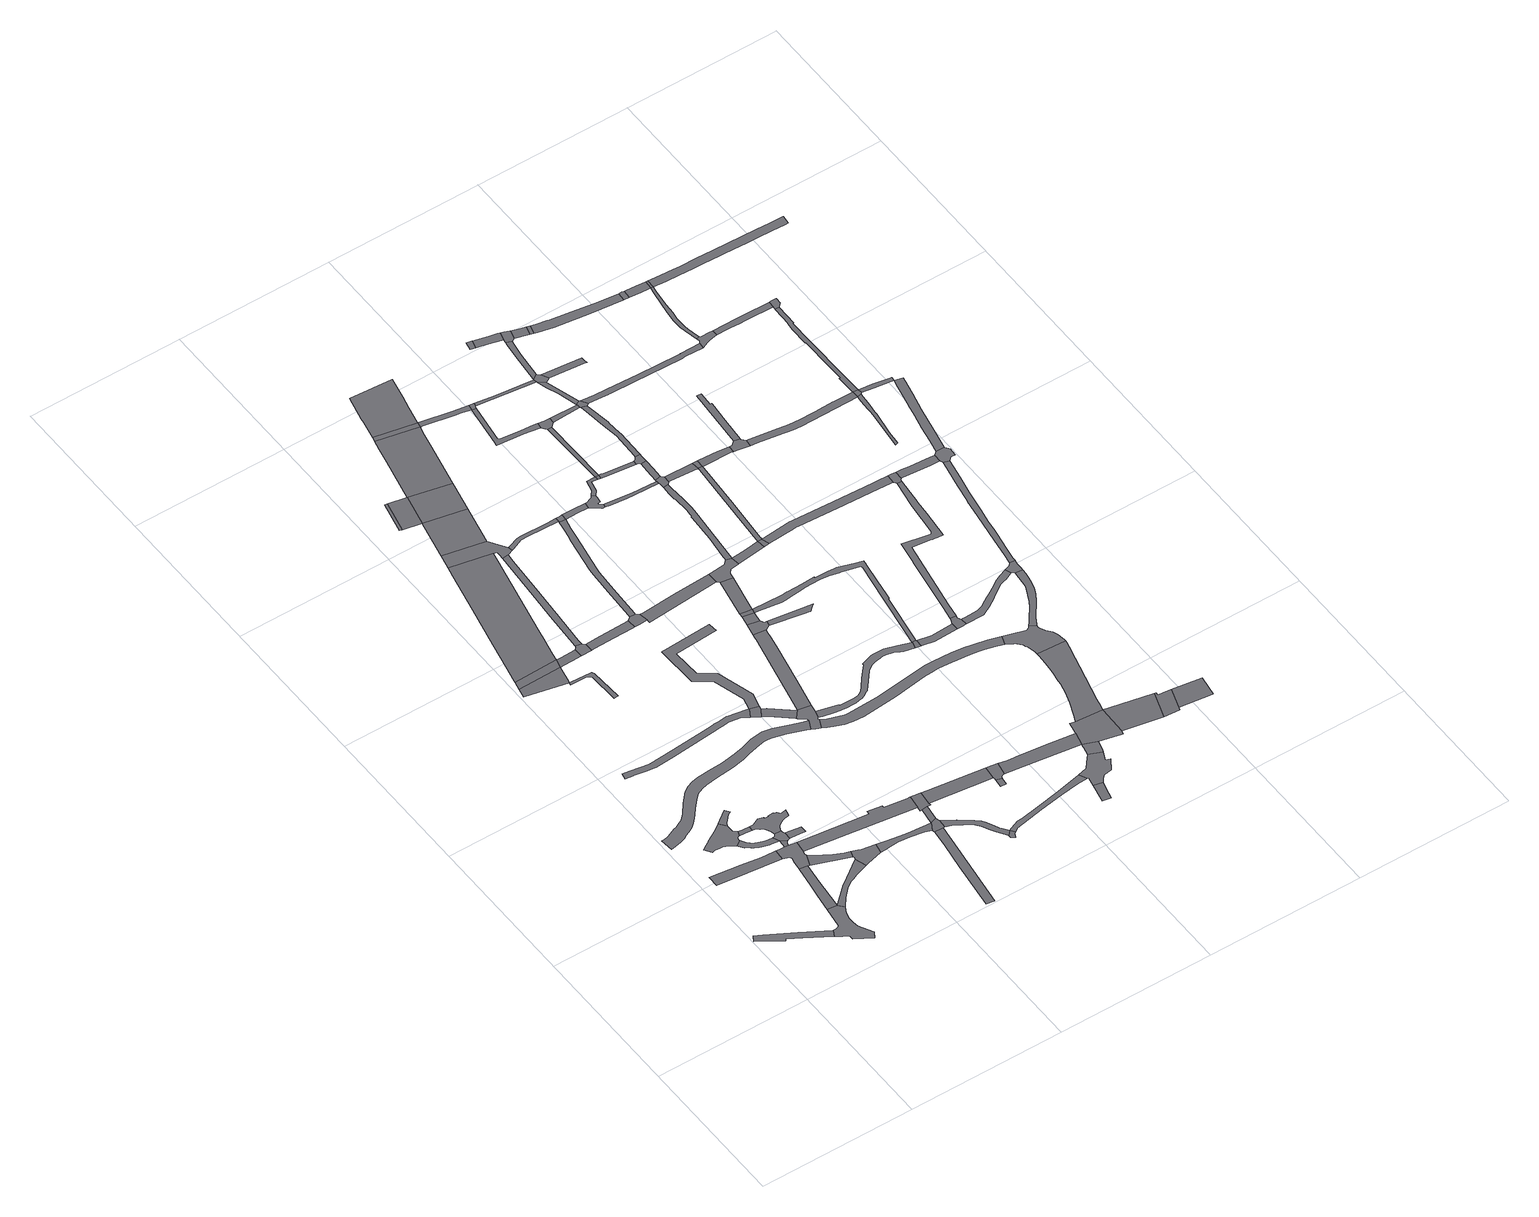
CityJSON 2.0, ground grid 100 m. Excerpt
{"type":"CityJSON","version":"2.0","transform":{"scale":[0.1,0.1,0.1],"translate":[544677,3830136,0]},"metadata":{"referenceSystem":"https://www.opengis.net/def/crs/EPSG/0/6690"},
"CityObjects":{
"road1":{"type":"Road","geometry":[{"type":"MultiSurface","lod":"1","boundaries":[[[0,1,2,3,4,5,6,7,8,9,10]]]}]},
"road2":{"type":"Road","attributes":{"RoadStructureAttribute.sectionType":"1"},"geometry":[{"type":"MultiSurface","lod":"1","boundaries":[[[11,12,13,14,15,16,17,18,19]]]}]},
"road3":{"type":"Road","geometry":[{"type":"MultiSurface","lod":"1","boundaries":[[[20,21,22,23,10,9,24,25,26,27,28,29,30,31,32,33,34,35]]]}]},
"road4":{"type":"Road","geometry":[{"type":"MultiSurface","lod":"1","boundaries":[[[36,37,38,39,40,41,42,43,44,45,46,47,48,49,50,51,52,53,54,55,56,57,58,59,60,61,62,63,64]]]}]},
"road5":{"type":"Road","attributes":{"RoadStructureAttribute.sectionType":"1"},"geometry":[{"type":"MultiSurface","lod":"1","boundaries":[[[65,66,67,20,35,68,69,70]]]}]},
"road6":{"type":"Road","attributes":{"RoadStructureAttribute.sectionType":"1"},"geometry":[{"type":"MultiSurface","lod":"1","boundaries":[[[71,72,73,74,75,76,77,54,53,78,79,80,81,82,83,84,85,86,87,88]]]}]},
"road7":{"type":"Road","attributes":{"RoadStructureAttribute.sectionType":"1"},"geometry":[{"type":"MultiSurface","lod":"1","boundaries":[[[89,90,59,58,91,92,93]]]}]},
"road8":{"type":"Road","geometry":[{"type":"MultiSurface","lod":"1","boundaries":[[[94,95,96,97,98,99,100,101,102,36,64]]]}]},
"road9":{"type":"Road","geometry":[{"type":"MultiSurface","lod":"1","boundaries":[[[103,19,18,104,105,106,65,70,107,108,109,110,111,112,113]]]}]},
"road10":{"type":"Road","attributes":{"RoadStructureAttribute.sectionType":"1"},"geometry":[{"type":"MultiSurface","lod":"1","boundaries":[[[114,115,116,117,35,34,118,119,120,121,122,123]]]}]},
"road11":{"type":"Road","attributes":{"RoadStructureAttribute.sectionType":"1"},"geometry":[{"type":"MultiSurface","lod":"1","boundaries":[[[87,113,112,124,125,126]]]}]},
"road12":{"type":"Road","geometry":[{"type":"MultiSurface","lod":"1","boundaries":[[[127,128,129,88,87,126,130,131,132,133]]]}]},
"road13":{"type":"Road","attributes":{"RoadStructureAttribute.sectionType":"1"},"geometry":[{"type":"MultiSurface","lod":"1","boundaries":[[[134,135,136,108,107,137,138,139,140,141]]]}]},
"road14":{"type":"Road","attributes":{"RoadStructureAttribute.sectionType":"1"},"geometry":[{"type":"MultiSurface","lod":"1","boundaries":[[[142,143,144,145,146,147,148,149,150,151,152,153,154,155,156,157,158,159,160,161,162,163,164,93,92,165,166,167,168,169,170,171,127,133]]]}]},
"road15":{"type":"Road","geometry":[{"type":"MultiSurface","lod":"1","boundaries":[[[172,173,174,131,130]]]}]},
"road16":{"type":"Road","attributes":{"function":"2","RoadStructureAttribute.sectionType":"1"},"geometry":[{"type":"MultiSurface","lod":"1","boundaries":[[[175,176,177,178,179,180]]]}]},
"road17":{"type":"Road","geometry":[{"type":"MultiSurface","lod":"1","boundaries":[[[181,182,178,177]]]}]},
"road18":{"type":"Road","attributes":{"RoadStructureAttribute.sectionType":"1"},"geometry":[{"type":"MultiSurface","lod":"1","boundaries":[[[183,184,185,186,187,188,189,190,191,192,193,194,195,196,197,198,199,200,201,202,203,204,205,206,207,208,209,210,211,212,213,214,215,216,217,218,219,220,221,222,223,224,225,226,227,228,229,230,231,232,233,234,235,236]]]}]},
"road19":{"type":"Road","geometry":[{"type":"MultiSurface","lod":"1","boundaries":[[[237,238,141,140,239,114,123,240,241,242]]]}]},
"road20":{"type":"Road","attributes":{"RoadStructureAttribute.sectionType":"1"},"geometry":[{"type":"MultiSurface","lod":"1","boundaries":[[[243,244,245,246,247,248,249,250,251,252,253,254,255,256,257,258,259,260,261,262,263,264,265,266,267,268,269,270,271,272]]]}]},
"road21":{"type":"Road","attributes":{"RoadStructureAttribute.sectionType":"1"},"geometry":[{"type":"MultiSurface","lod":"1","boundaries":[[[273,274,275,276,277,278,279,280,281,282,180,283]]]}]},
"road22":{"type":"Road","attributes":{"RoadStructureAttribute.sectionType":"1"},"geometry":[{"type":"MultiSurface","lod":"1","boundaries":[[[284,285,181,177,286,287,288,289,290]]]}]},
"road23":{"type":"Road","attributes":{"RoadStructureAttribute.sectionType":"1"},"geometry":[{"type":"MultiSurface","lod":"1","boundaries":[[[291,292,293,294,295,296,111,110,297,298,299,300]]]}]},
"road24":{"type":"Road","attributes":{"function":"2","RoadStructureAttribute.sectionType":"1"},"geometry":[{"type":"MultiSurface","lod":"1","boundaries":[[[301,302,303,304,305,306,182,181,307,308,309,310,311,312]]]}]},
"road25":{"type":"Road","attributes":{"RoadStructureAttribute.sectionType":"1"},"geometry":[{"type":"MultiSurface","lod":"1","boundaries":[[[313,314,315,316,242,241,317,318,319,320,321,322,323,324]]]}]},
"road26":{"type":"Road","geometry":[{"type":"MultiSurface","lod":"1","boundaries":[[[325,326,327,290,289,328,329,330]]]}]},
"road27":{"type":"Road","attributes":{"RoadStructureAttribute.sectionType":"1"},"geometry":[{"type":"MultiSurface","lod":"1","boundaries":[[[331,332,333,334,335,336,337,338]]]}]},
"road28":{"type":"Road","attributes":{"RoadStructureAttribute.sectionType":"1"},"geometry":[{"type":"MultiSurface","lod":"1","boundaries":[[[339,340,341,342,343]]]}]},
"road29":{"type":"Road","attributes":{"RoadStructureAttribute.sectionType":"1"},"geometry":[{"type":"MultiSurface","lod":"1","boundaries":[[[344,345,346,347,348,349,350,351,352,353,354,325,330]]]}]},
"road30":{"type":"Road","geometry":[{"type":"MultiSurface","lod":"1","boundaries":[[[355,324,323,331,338,356,357]]]}]},
"road31":{"type":"Road","attributes":{"RoadStructureAttribute.sectionType":"1"},"geometry":[{"type":"MultiSurface","lod":"1","boundaries":[[[358,359,360,329,328,361,362,363,364]]]}]},
"road32":{"type":"Road","geometry":[{"type":"MultiSurface","lod":"1","boundaries":[[[343,342,365,366]]]}]},
"road33":{"type":"Road","geometry":[{"type":"MultiSurface","lod":"1","boundaries":[[[367,301,312,368,369,350,349,370,371,372,373,374,375]]]}]},
"road34":{"type":"Road","attributes":{"RoadStructureAttribute.sectionType":"1"},"geometry":[{"type":"MultiSurface","lod":"1","boundaries":[[[376,377,324,355]]]}]},
"road35":{"type":"Road","geometry":[{"type":"MultiSurface","lod":"1","boundaries":[[[272,271,378,379,380]]]}]},
"road36":{"type":"Road","attributes":{"function":"2","RoadStructureAttribute.sectionType":"1"},"geometry":[{"type":"MultiSurface","lod":"1","boundaries":[[[365,381,367,375,382,383]]]}]},
"road37":{"type":"Road","geometry":[{"type":"MultiSurface","lod":"1","boundaries":[[[300,299,384,377,376,385,386,387]]]}]},
"road38":{"type":"Road","attributes":{"RoadStructureAttribute.sectionType":"1"},"geometry":[{"type":"MultiSurface","lod":"1","boundaries":[[[388,379,378,389,390,391,392]]]}]},
"road39":{"type":"Road","attributes":{"RoadStructureAttribute.sectionType":"1"},"geometry":[{"type":"MultiSurface","lod":"1","boundaries":[[[393,394,395,396,397,398,399,400,401,402,357,356,403,404,405,406,407,408,409,410,411]]]}]},
"road40":{"type":"Road","attributes":{"RoadStructureAttribute.sectionType":"1"},"geometry":[{"type":"MultiSurface","lod":"1","boundaries":[[[412,413,414,415,416,417,418,419,420,421,272,380]]]}]},
"road41":{"type":"Road","geometry":[{"type":"MultiSurface","lod":"1","boundaries":[[[422,423,358,364,424,425,426,427,428]]]}]},
"road42":{"type":"Road","geometry":[{"type":"MultiSurface","lod":"1","boundaries":[[[366,365,383,429,430]]]}]},
"road43":{"type":"Road","geometry":[{"type":"MultiSurface","lod":"1","boundaries":[[[431,392,391,432,433,434,435,436,236,235,437,438,439,440,441,442,443,444,445,446,447,448,449]]]}]},
"road44":{"type":"Road","geometry":[{"type":"MultiSurface","lod":"1","boundaries":[[[411,410,450,451,452,453]]]}]},
"road45":{"type":"Road","attributes":{"RoadStructureAttribute.sectionType":"1"},"geometry":[{"type":"MultiSurface","lod":"1","boundaries":[[[454,387,386,455,456]]]}]},
"road46":{"type":"Road","attributes":{"RoadStructureAttribute.sectionType":"1"},"geometry":[{"type":"MultiSurface","lod":"1","boundaries":[[[457,458,459,460,371,370,461,462,463,464,465]]]}]},
"road47":{"type":"Road","attributes":{"function":"2","RoadStructureAttribute.sectionType":"1"},"geometry":[{"type":"MultiSurface","lod":"1","boundaries":[[[466,467,468,366,430,469,470,471]]]}]},
"road48":{"type":"Road","attributes":{"RoadStructureAttribute.sectionType":"1"},"geometry":[{"type":"MultiSurface","lod":"1","boundaries":[[[472,473,474,475,476,477,478,479,480,481,482,483,422,428,484,485,486,487,488,489,490,491]]]}]},
"road49":{"type":"Road","attributes":{"RoadStructureAttribute.sectionType":"1"},"geometry":[{"type":"MultiSurface","lod":"1","boundaries":[[[492,493,494,495,431,449,496,497,498,499,500,501,502]]]}]},
"road50":{"type":"Road","attributes":{"RoadStructureAttribute.sectionType":"1"},"geometry":[{"type":"MultiSurface","lod":"1","boundaries":[[[503,504,505,426,425,506,507]]]}]},
"road51":{"type":"Road","geometry":[{"type":"MultiSurface","lod":"1","boundaries":[[[508,466,471,509]]]}]},
"road52":{"type":"Road","geometry":[{"type":"MultiSurface","lod":"1","boundaries":[[[510,511,512,513]]]}]},
"road53":{"type":"Road","attributes":{"RoadStructureAttribute.sectionType":"1"},"geometry":[{"type":"MultiSurface","lod":"1","boundaries":[[[514,515,516,517,518,519,411,453,520,521,522,523,524]]]}]},
"road54":{"type":"Road","geometry":[{"type":"MultiSurface","lod":"1","boundaries":[[[525,526,527,465,464,472,491]]]}]},
"road55":{"type":"Road","geometry":[{"type":"MultiSurface","lod":"1","boundaries":[[[528,456,455,529,510,513,530,531,532,533]]]}]},
"road56":{"type":"Road","attributes":{"function":"2","RoadStructureAttribute.sectionType":"1"},"geometry":[{"type":"MultiSurface","lod":"1","boundaries":[[[534,535,536,537,538,508,509,539,540,541,542]]]}]},
"road57":{"type":"Road","geometry":[{"type":"MultiSurface","lod":"1","boundaries":[[[543,492,502,544,545,546,547,548,549]]]}]},
"road58":{"type":"Road","attributes":{"RoadStructureAttribute.sectionType":"1"},"geometry":[{"type":"MultiSurface","lod":"1","boundaries":[[[550,551,543,549,552]]]}]},
"road59":{"type":"Road","geometry":[{"type":"MultiSurface","lod":"1","boundaries":[[[553,554,555,551,550,552,556]]]}]},
"road60":{"type":"Road","attributes":{"RoadStructureAttribute.sectionType":"1"},"geometry":[{"type":"MultiSurface","lod":"1","boundaries":[[[557,558,525,491,559,560,561,562]]]}]},
"road61":{"type":"Road","attributes":{"RoadStructureAttribute.sectionType":"1"},"geometry":[{"type":"MultiSurface","lod":"1","boundaries":[[[563,564,565,566,567,568,569,570,571,572,573,574,575,576,577,578,579,580,581,448,447,582,583,584,585,586,587,588,589,590,591,592,593,594,595,596,597,598,599,600,601,602,603,604,605,606,607,608,609,610]]]}]},
"road62":{"type":"Road","attributes":{"RoadStructureAttribute.sectionType":"1"},"geometry":[{"type":"MultiSurface","lod":"1","boundaries":[[[611,555,554,553,556,612,613]]]}]},
"road63":{"type":"Road","geometry":[{"type":"MultiSurface","lod":"1","boundaries":[[[614,615,616,617,562,561,618,619,620,621,622,623,624,625,626,627,628]]]}]},
"road64":{"type":"Road","attributes":{"RoadStructureAttribute.sectionType":"1"},"geometry":[{"type":"MultiSurface","lod":"1","boundaries":[[[629,630,631,509,471,632,633,634,635,636,637]]]}]},
"road65":{"type":"Road","attributes":{"RoadStructureAttribute.sectionType":"1"},"geometry":[{"type":"MultiSurface","lod":"1","boundaries":[[[638,639,640,641,642,643,546,545]]]}]},
"road66":{"type":"Road","attributes":{"RoadStructureAttribute.sectionType":"1"},"geometry":[{"type":"MultiSurface","lod":"1","boundaries":[[[644,645,646,647,648,649,650,651,652,653,654,655,656,657,658,659,442,441,660,661,662,663,664,665,666,667,668,669,670,671,672,673,674,675,676,677,678,679]]]}]},
"road67":{"type":"Road","attributes":{"RoadStructureAttribute.sectionType":"1"},"geometry":[{"type":"MultiSurface","lod":"1","boundaries":[[[680,681,682,683,684,685,686]]]}]},
"road68":{"type":"Road","geometry":[{"type":"MultiSurface","lod":"1","boundaries":[[[687,688,689,690,503,507,691,611,613,692,693,694,695,696,697,698]]]}]},
"road69":{"type":"Road","attributes":{"RoadStructureAttribute.sectionType":"1"},"geometry":[{"type":"MultiSurface","lod":"1","boundaries":[[[699,700,701,533,532,702,703,704]]]}]},
"road70":{"type":"Road","attributes":{"RoadStructureAttribute.sectionType":"1"},"geometry":[{"type":"MultiSurface","lod":"1","boundaries":[[[705,706,707,614,628,708,709,710]]]}]},
"road71":{"type":"Road","geometry":[{"type":"MultiSurface","lod":"1","boundaries":[[[637,636,711,712,713,714]]]}]},
"road72":{"type":"Road","attributes":{"RoadStructureAttribute.sectionType":"1"},"geometry":[{"type":"MultiSurface","lod":"1","boundaries":[[[715,716,717,718,719,720,721,722,723,724,725,726,727,728,729,730,731,732,733,734,735,736,556,552,737,738,739,740,741,742,743,744,745,746,747,748,749,750,751,752,753,754,755]]]}]},
"road73":{"type":"Road","geometry":[{"type":"MultiSurface","lod":"1","boundaries":[[[756,757,758,514,524,759,680,686,760,761,762,763,764,765]]]}]},
"road74":{"type":"Road","geometry":[{"type":"MultiSurface","lod":"1","boundaries":[[[705,710,766,767]]]}]},
"road75":{"type":"Road","attributes":{"RoadStructureAttribute.sectionType":"1"},"geometry":[{"type":"MultiSurface","lod":"1","boundaries":[[[636,768,769,770,771,772,773,774,775,776,777,711]]]}]},
"road76":{"type":"Road","attributes":{"RoadStructureAttribute.sectionType":"1"},"geometry":[{"type":"MultiSurface","lod":"1","boundaries":[[[778,622,621,779,780,781,782,783]]]}]},
"road77":{"type":"Road","attributes":{"RoadStructureAttribute.sectionType":"1"},"geometry":[{"type":"MultiSurface","lod":"1","boundaries":[[[784,705,767,785]]]}]},
"road78":{"type":"Road","attributes":{"RoadStructureAttribute.sectionType":"1"},"geometry":[{"type":"MultiSurface","lod":"1","boundaries":[[[786,787,698,697,788,789]]]}]},
"road79":{"type":"Road","attributes":{"RoadStructureAttribute.sectionType":"1"},"geometry":[{"type":"MultiSurface","lod":"1","boundaries":[[[790,791,792,793,794,795,796,797,798,799,800,801,802,803,804,805,806,807,808,809,810,811,812,813,814,687,698]]]}]},
"road80":{"type":"Road","attributes":{"RoadStructureAttribute.sectionType":"1"},"geometry":[{"type":"MultiSurface","lod":"1","boundaries":[[[703,815,816,756,765,817,818,819]]]}]},
"road81":{"type":"Road","geometry":[{"type":"MultiSurface","lod":"1","boundaries":[[[754,610,609,820,821,822,755]]]}]},
"road82":{"type":"Road","attributes":{"RoadStructureAttribute.sectionType":"1"},"geometry":[{"type":"MultiSurface","lod":"1","boundaries":[[[823,824,767,766,825,826,827,828]]]}]},
"road83":{"type":"Road","geometry":[{"type":"MultiSurface","lod":"1","boundaries":[[[829,773,772,784,785,830,831]]]}]},
"road84":{"type":"Road","attributes":{"RoadStructureAttribute.sectionType":"1"},"geometry":[{"type":"MultiSurface","lod":"1","boundaries":[[[832,714,713,833,834]]]}]},
"road85":{"type":"Road","geometry":[{"type":"MultiSurface","lod":"1","boundaries":[[[835,836,786,789,837]]]}]},
"road86":{"type":"Road","geometry":[{"type":"MultiSurface","lod":"1","boundaries":[[[838,839,783,782,840,841,842,843,844,800,799,845,846]]]}]},
"road87":{"type":"Road","geometry":[{"type":"MultiSurface","lod":"1","boundaries":[[[847,848,704,703,819,849,850,851,852,853,854]]]}]},
"road88":{"type":"Road","attributes":{"RoadStructureAttribute.sectionType":"1"},"geometry":[{"type":"MultiSurface","lod":"1","boundaries":[[[855,856,839,838,857,858]]]}]},
"road89":{"type":"Road","attributes":{"RoadStructureAttribute.sectionType":"1"},"geometry":[{"type":"MultiSurface","lod":"1","boundaries":[[[859,860,861,821,820,862,863,864,865]]]}]},
"road90":{"type":"Road","geometry":[{"type":"MultiSurface","lod":"1","boundaries":[[[866,867,868,869,828,827,870,855,858,871,872,873,874]]]}]},
"road91":{"type":"Road","attributes":{"RoadStructureAttribute.sectionType":"1"},"geometry":[{"type":"MultiSurface","lod":"1","boundaries":[[[831,830,875,876]]]}]},
"road92":{"type":"Road","attributes":{"RoadStructureAttribute.sectionType":"1"},"geometry":[{"type":"MultiSurface","lod":"1","boundaries":[[[877,878,879,880,881,836,835,882,883,884,885,886]]]}]},
"road93":{"type":"Road","attributes":{"RoadStructureAttribute.sectionType":"1"},"geometry":[{"type":"MultiSurface","lod":"1","boundaries":[[[887,846,845,888,889,890,877,891]]]}]},
"road94":{"type":"Road","attributes":{"RoadStructureAttribute.sectionType":"1"},"geometry":[{"type":"MultiSurface","lod":"1","boundaries":[[[892,893,894,895,896,897,866,874,898,899,900,901,902,903,904,905]]]}]},
"road95":{"type":"Road","geometry":[{"type":"MultiSurface","lod":"1","boundaries":[[[906,907,908,909]]]}]},
"road96":{"type":"Road","attributes":{"RoadStructureAttribute.sectionType":"1"},"geometry":[{"type":"MultiSurface","lod":"1","boundaries":[[[833,910,911,912,913,914,915,916]]]}]},
"road97":{"type":"Road","geometry":[{"type":"MultiSurface","lod":"1","boundaries":[[[917,918,865,864,919,920,921,922,923]]]}]},
"road98":{"type":"Road","geometry":[{"type":"MultiSurface","lod":"1","boundaries":[[[914,913,876,875,892,905,924,925,926,927]]]}]},
"road99":{"type":"Road","geometry":[{"type":"MultiSurface","lod":"1","boundaries":[[[928,929,930,834,833,916,931,932,933,934]]]}]},
"road100":{"type":"Road","geometry":[{"type":"MultiSurface","lod":"1","boundaries":[[[891,877,886,935]]]}]},
"road101":{"type":"Road","attributes":{"RoadStructureAttribute.sectionType":"1"},"geometry":[{"type":"MultiSurface","lod":"1","boundaries":[[[936,937,938,939,940,941,942,943,944,945,946,947,948,949,950,854,853,951,952,953,954,955,956,957,958,959,960]]]}]},
"road102":{"type":"Road","attributes":{"RoadStructureAttribute.sectionType":"1"},"geometry":[{"type":"MultiSurface","lod":"1","boundaries":[[[961,962,963,909,908,964,965,966,967]]]}]},
"road103":{"type":"Road","attributes":{"RoadStructureAttribute.sectionType":"1"},"geometry":[{"type":"MultiSurface","lod":"1","boundaries":[[[968,969,970,971,834,930,972,973,974]]]}]},
"road104":{"type":"Road","attributes":{"RoadStructureAttribute.sectionType":"1"},"geometry":[{"type":"MultiSurface","lod":"1","boundaries":[[[975,976,977,978,853,852,979,980,981,982]]]}]},
"road105":{"type":"Road","geometry":[{"type":"MultiSurface","lod":"1","boundaries":[[[983,967,966,968,974,984,985]]]}]},
"road106":{"type":"Road","attributes":{"RoadStructureAttribute.sectionType":"1"},"geometry":[{"type":"MultiSurface","lod":"1","boundaries":[[[986,987,988,989,934,933]]]}]},
"road107":{"type":"Road","attributes":{"RoadStructureAttribute.sectionType":"1"},"geometry":[{"type":"MultiSurface","lod":"1","boundaries":[[[990,991,935,886,992,993,994,995,996,997]]]}]},
"road108":{"type":"Road","geometry":[{"type":"MultiSurface","lod":"1","boundaries":[[[998,999,1000,1001,1002,1003,679,678,1004,1005,1006,1007,1008,1009,1010,1011,1012,1013,1014,1015,936,960,1016,1017,1018,1019,1020,1021,1022,1023,1024,1025,1026]]]}]},
"road109":{"type":"Road","attributes":{"RoadStructureAttribute.sectionType":"1"},"geometry":[{"type":"MultiSurface","lod":"1","boundaries":[[[1027,1028,985,984,1029,1030]]]}]},
"road110":{"type":"Road","attributes":{"RoadStructureAttribute.sectionType":"1"},"geometry":[{"type":"MultiSurface","lod":"1","boundaries":[[[1031,1032,1033,1034,1035,1036,1037,1038,835,837,1039,1040,1041,1042,1043,1044,1045,1046,1047]]]}]},
"road111":{"type":"Road","geometry":[{"type":"MultiSurface","lod":"1","boundaries":[[[1048,1049,1050,1051,982,981,1052,1053,1054,1055]]]}]},
"road112":{"type":"Road","attributes":{"RoadStructureAttribute.sectionType":"1"},"geometry":[{"type":"MultiSurface","lod":"1","boundaries":[[[1056,1057,1058,1059,1060,1061,1062,1063,1064,1065,1066,1067,1068,1069,921,920,1070,1071,1072,1073,1074,1075,1076,1077,1078,1079,1080,1081,1082,1083]]]}]},
"road113":{"type":"Road","geometry":[{"type":"MultiSurface","lod":"1","boundaries":[[[1030,1029,1084,1085]]]}]},
"road114":{"type":"Road","geometry":[{"type":"MultiSurface","lod":"1","boundaries":[[[1086,1087,997,996,1088,1089,1090,1091,1092,1093]]]}]},
"road115":{"type":"Road","attributes":{"RoadStructureAttribute.sectionType":"1"},"geometry":[{"type":"MultiSurface","lod":"1","boundaries":[[[1094,1095,1096,1097,1098,1099,1100,1101,1102,1103,1104,1105,917,923,1106,1107,1108,1109,1110,1111,1112,1113,1114,1115,1116,1117,1118]]]}]},
"road116":{"type":"Road","attributes":{"RoadStructureAttribute.sectionType":"1"},"geometry":[{"type":"MultiSurface","lod":"1","boundaries":[[[1119,1120,1121,1122,1123,1124,1125,1126,1026,1025,1127,1128,1129,1130,1131,1132,1133,1134,1135,1136,1137]]]}]},
"road117":{"type":"Road","attributes":{"RoadStructureAttribute.sectionType":"1"},"geometry":[{"type":"MultiSurface","lod":"1","boundaries":[[[1138,1139,1140,1141,1142,1143,1144,927,926,1145,1146,1147,1148,1149,1150,1151,1152,1153,1154]]]}]},
"road118":{"type":"Road","attributes":{"RoadStructureAttribute.sectionType":"1"},"geometry":[{"type":"MultiSurface","lod":"1","boundaries":[[[1055,1054,1155,1156,1157]]]}]},
"road119":{"type":"Road","attributes":{"RoadStructureAttribute.sectionType":"1"},"geometry":[{"type":"MultiSurface","lod":"1","boundaries":[[[1158,1159,1160,1161,1162,1163,1164,1165,1086,1093]]]}]},
"road120":{"type":"Road","geometry":[{"type":"MultiSurface","lod":"1","boundaries":[[[1166,1167,1168,1056,1083,1169,1119,1137,1170,1171,1172,1173,1174,1175]]]}]},
"road121":{"type":"Road","attributes":{"RoadStructureAttribute.sectionType":"1"},"geometry":[{"type":"MultiSurface","lod":"1","boundaries":[[[1176,1177,1178,1179,1180,1181,1085,1084,1182,1183,1184,1185,1186]]]}]},
"road122":{"type":"Road","geometry":[{"type":"MultiSurface","lod":"1","boundaries":[[[1187,1047,1046,1188,1094,1118,1189,1190,1191,1192]]]}]},
"road123":{"type":"Road","attributes":{"RoadStructureAttribute.sectionType":"1"},"geometry":[{"type":"MultiSurface","lod":"1","boundaries":[[[1193,1194,1195,1196,1197,1198,1199,1200,1201,1202,1203,1204,1205,1206,1091,1090,1207,1208,1209,1210,1211,1212]]]}]},
"road124":{"type":"Road","attributes":{"RoadStructureAttribute.sectionType":"1"},"geometry":[{"type":"MultiSurface","lod":"1","boundaries":[[[1213,1214,1215,1216,1217,1218,1219,1220,1221,1166,1175,1222,1223,1224,1225,1226,1227,1228,1229,1230,1231]]]}]},
"road125":{"type":"Road","attributes":{"RoadStructureAttribute.sectionType":"1"},"geometry":[{"type":"MultiSurface","lod":"1","boundaries":[[[1232,1233,1234,1235,1236,1192,1191,1237,1238,1239,1240,1241]]]}]},
"road126":{"type":"Road","geometry":[{"type":"MultiSurface","lod":"1","boundaries":[[[1242,1186,1185,1243,1244]]]}]},
"road127":{"type":"Road","geometry":[{"type":"MultiSurface","lod":"1","boundaries":[[[1245,1246,1247,1248,1249,1250,1251,1154,1153,1252,1253,1254,1255,1256,1257]]]}]},
"road128":{"type":"Road","attributes":{"RoadStructureAttribute.sectionType":"1"},"geometry":[{"type":"MultiSurface","lod":"1","boundaries":[[[1258,1259,1260,1261,1262,1263,1264,1265,1250,1249,1266,1267,1268,1269,1270,1271,1272]]]}]},
"road129":{"type":"Road","attributes":{"RoadStructureAttribute.sectionType":"1"},"geometry":[{"type":"MultiSurface","lod":"1","boundaries":[[[1273,1274,1244,1243,1275,1276,1258,1277]]]}]},
"road130":{"type":"Road","attributes":{"RoadStructureAttribute.sectionType":"1"},"geometry":[{"type":"MultiSurface","lod":"1","boundaries":[[[1278,1279,1280,1281,1282,1283,1284,1285,1286,1287,1288,1289,1290,1291,1292,1211]]]}]},
"road131":{"type":"Road","geometry":[{"type":"MultiSurface","lod":"1","boundaries":[[[1277,1258,1272,1293]]]}]},
"road132":{"type":"Road","geometry":[{"type":"MultiSurface","lod":"1","boundaries":[[[1294,1241,1240,1295,1213,1231,1296,1297,1298,1299,1300,1301]]]}]},
"road133":{"type":"Road","geometry":[{"type":"MultiSurface","lod":"1","boundaries":[[[1212,1211,1292,1302,1303,1304,1305]]]}]},
"road134":{"type":"Road","attributes":{"RoadStructureAttribute.sectionType":"1"},"geometry":[{"type":"MultiSurface","lod":"1","boundaries":[[[1306,1307,1308,1309,1257,1256,1310,1311,1312,1313,1314,1315]]]}]},
"road135":{"type":"Road","attributes":{"RoadStructureAttribute.sectionType":"1"},"geometry":[{"type":"MultiSurface","lod":"1","boundaries":[[[1316,1317,1318,1319,1320,1321,1322,1323,1324,1325,1294,1301,1326,1327,1328,1329,1330,1331]]]}]},
"road136":{"type":"Road","attributes":{"RoadStructureAttribute.sectionType":"1"},"geometry":[{"type":"MultiSurface","lod":"1","boundaries":[[[1332,1333,1305,1304,1334,1335,1336,1316,1337]]]}]},
"road137":{"type":"Road","attributes":{"RoadStructureAttribute.sectionType":"1"},"geometry":[{"type":"MultiSurface","lod":"1","boundaries":[[[1338,1339,1340,1341,1342,1343,1344,1345,1346,1347,1212,1305,1348,1349,1350,1351,1352,1353,1354]]]}]},
"road138":{"type":"Road","geometry":[{"type":"MultiSurface","lod":"1","boundaries":[[[1355,1315,1314,1338,1354,1356,1357,1358]]]}]},
"road139":{"type":"Road","attributes":{"RoadStructureAttribute.sectionType":"1"},"geometry":[{"type":"MultiSurface","lod":"1","boundaries":[[[1359,1360,1361,1362,1363,1364,1365,1366,1367,1368,1293,1272,1369,1370,1371,1372,1373,1374,1375,1376,1377,1378,1379,1380]]]}]}
},
"vertices":[
[246,435,0],[77,532,0],[28,557,0],[7,524,0],[37,504,0],[139,433,0],[153,424,0],[162,438,0],[243,388,0],[389,299,0],[413,339,0],
[438,1006,0],[402,1011,0],[278,1027,0],[80,1053,0],[81,981,0],[274,959,0],[373,948,0],[488,935,0],[492,1003,0],
[474,487,0],[454,348,0],[440,341,0],[430,337,0],[430,273,0],[461,254,0],[462,226,0],[567,163,0],[589,200,0],[541,289,0],[540,290,0],[537,330,0],[535,360,0],[544,405,0],[566,446,0],[536,478,0],
[350,1351,0],[308,1320,0],[230,1274,0],[228,1273,0],[227,1272,0],[220,1267,0],[205,1256,0],[174,1237,0],[203,1195,0],[221,1198,0],[244,1198,0],[250,1197,0],[252,1197,0],[272,1194,0],[289,1190,0],[307,1182,0],[319,1173,0],[338,1157,0],[375,1182,0],[374,1193,0],[379,1203,0],[386,1211,0],[394,1212,0],[406,1242,0],[392,1252,0],[383,1265,0],[381,1282,0],[381,1295,0],[381,1309,0],
[520,820,0],[502,684,0],[490,597,0],[550,623,0],[556,680,0],[573,813,0],
[491,1098,0],[490,1099,0],[464,1105,0],[449,1111,0],[418,1125,0],[409,1134,0],[393,1151,0],[367,1122,0],[369,1121,0],[395,1099,0],[408,1090,0],[427,1082,0],[434,1079,0],[447,1074,0],[491,1061,0],[504,1060,0],[553,1054,0],[533,1092,0],
[441,1236,0],[426,1238,0],[451,1206,0],[475,1204,0],[476,1233,0],
[392,1327,0],[405,1342,0],[418,1356,0],[434,1373,0],[456,1386,0],[435,1414,0],[416,1400,0],[391,1381,0],[387,1378,0],
[525,1001,0],[527,920,0],[534,905,0],[527,870,0],[585,809,0],[612,884,0],[607,896,0],[614,914,0],[623,991,0],[575,996,0],[549,1000,0],
[814,703,0],[695,615,0],[652,584,0],[544,485,0],[606,496,0],[655,549,0],[702,580,0],[720,587,0],[752,602,0],[838,631,0],
[576,1012,0],[583,1025,0],[592,1032,0],
[561,1111,0],[553,1098,0],[551,1096,0],[609,1037,0],[612,1086,0],[603,1101,0],[603,1109,0],
[793,775,0],[735,802,0],[640,861,0],[597,804,0],[801,730,0],[806,728,0],[813,726,0],[827,764,0],
[604,1118,0],[606,1125,0],[611,1136,0],[618,1144,0],[631,1152,0],[643,1162,0],[659,1170,0],[672,1173,0],[695,1178,0],[702,1178,0],[709,1206,0],[714,1224,0],[688,1216,0],[676,1216,0],[662,1234,0],[644,1238,0],[644,1243,0],[610,1242,0],[608,1237,0],[582,1239,0],[581,1246,0],[549,1256,0],[502,1232,0],[490,1201,0],[505,1194,0],[515,1186,0],[530,1176,0],[537,1168,0],[544,1161,0],[554,1138,0],
[650,1033,0],[709,1028,0],[710,1072,0],
[285,2686,0],[286,2690,0],[309,2803,0],[31,2798,0],[18,2737,0],[284,2680,0],
[321,2859,0],[42,2851,0],
[1170,1703,0],[1094,1729,0],[1000,1760,0],[938,1772,0],[857,1761,0],[788,1740,0],[725,1725,0],[627,1709,0],[537,1704,0],[456,1697,0],[413,1688,0],[371,1672,0],[340,1650,0],[280,1587,0],[232,1522,0],[202,1491,0],[194,1486,0],[179,1477,0],[146,1463,0],[130,1457,0],[92,1441,0],[67,1431,0],[43,1425,0],[23,1423,0],[32,1343,0],[62,1347,0],[83,1352,0],[106,1358,0],[137,1369,0],[157,1379,0],[181,1392,0],[213,1408,0],[231,1423,0],[251,1442,0],[267,1460,0],[284,1479,0],[310,1514,0],[356,1566,0],[388,1596,0],[404,1604,0],[432,1616,0],[466,1625,0],[540,1637,0],[659,1648,0],[739,1663,0],[789,1678,0],[875,1701,0],[910,1707,0],[936,1708,0],[961,1705,0],[1043,1683,0],[1148,1644,0],[1169,1634,0],[1198,1696,0],
[886,744,0],[868,750,0],[819,716,0],[859,639,0],[959,665,0],[971,728,0],
[970,1957,0],[851,1977,0],[847,1977,0],[787,1972,0],[759,1970,0],[741,1968,0],[654,1961,0],[450,1944,0],[305,1931,0],[303,1931,0],[300,1931,0],[180,1950,0],[133,1958,0],[126,1918,0],[173,1911,0],[177,1910,0],[250,1899,0],[304,1891,0],[312,1890,0],[437,1900,0],[659,1918,0],[745,1928,0],[767,1930,0],[790,1932,0],[840,1937,0],[844,1936,0],[901,1927,0],[939,1904,0],[948,1899,0],[979,1952,0],
[300,2660,0],[389,2661,0],[412,2641,0],[419,2444,0],[433,2445,0],[447,2446,0],[437,2659,0],[429,2671,0],[428,2671,0],[303,2679,0],[281,2660,0],
[389,2859,0],[351,2859,0],[316,2803,0],[341,2803,0],[391,2805,0],[452,2806,0],[451,2860,0],
[1310,910,0],[1163,928,0],[1163,942,0],[1073,958,0],[1071,937,0],[735,977,0],[884,878,0],[1133,845,0],[1317,821,0],[1328,908,0],
[231,3761,0],[218,3699,0],[162,3429,0],[105,3154,0],[68,2978,0],[44,2864,0],[324,2871,0],[334,2924,0],[355,3026,0],[370,3098,0],[483,3648,0],[494,3706,0],
[1166,697,0],[1085,709,0],[1013,720,0],[996,723,0],[989,667,0],[1029,670,0],[1081,673,0],[1120,670,0],[1156,666,0],[1242,650,0],[1282,635,0],[1311,686,0],
[468,2886,0],[467,2877,0],[467,2875,0],[523,2808,0],[522,2862,0],[507,2877,0],
[1289,620,0],[1274,500,0],[1252,333,0],[1212,16,0],[1264,10,0],[1306,334,0],[1321,447,0],[1343,617,0],
[215,4346,0],[176,4166,0],[170,4144,0],[187,4139,0],[231,4343,0],
[506,2877,0],[507,2910,0],[520,3116,0],[538,3386,0],[551,3596,0],[554,3650,0],[516,3646,0],[513,3599,0],[499,3377,0],[481,3117,0],[474,3000,0],
[1351,698,0],[1354,618,0],[1359,676,0],
[813,2869,0],[595,2864,0],[545,2861,0],[546,2808,0],[678,2811,0],[800,2813,0],[816,2814,0],
[305,4114,0],[347,4318,0],
[251,3855,0],[518,3700,0],[517,3683,0],[594,3666,0],[589,3693,0],[585,3698,0],[556,3740,0],[534,3773,0],[517,3799,0],
[1363,798,0],[1328,793,0],
[1002,1867,0],[1032,1918,0],[1037,1938,0],
[299,4085,0],[563,4030,0],[569,4058,0],
[1313,793,0],[1385,796,0],[1382,811,0],[1393,900,0],
[1060,1900,0],[1027,1852,0],[1091,1797,0],[1150,1747,0],[1188,1792,0],
[1618,409,0],[1604,428,0],[1597,441,0],[1581,471,0],[1560,513,0],[1543,540,0],[1515,563,0],[1487,585,0],[1437,622,0],[1376,661,0],[1392,604,0],[1447,572,0],[1490,545,0],[1523,503,0],[1548,453,0],[1568,424,0],[1585,397,0],[1607,364,0],[1631,390,0],
[1060,2033,0],[991,2270,0],[897,2336,0],[888,2518,0],[1167,2536,0],[1163,2595,0],[830,2576,0],[839,2303,0],[939,2233,0],[998,2031,0],
[836,2891,0],[835,2889,0],[850,2815,0],[902,2817,0],[893,2873,0],[874,2888,0],[873,2889,0],
[609,4243,0],[613,4262,0],
[1194,1795,0],[1157,1740,0],[1181,1721,0],[1184,1718,0],[1200,1705,0],[1199,1701,0],[1187,1626,0],[1195,1623,0],[1200,1620,0],[1210,1615,0],[1222,1609,0],[1250,1667,0],[1246,1671,0],[1245,1676,0],[1247,1678,0],[1251,1682,0],[1255,1683,0],[1265,1729,0],[1275,1778,0],
[1606,345,0],[1628,330,0],[1639,354,0],[1651,363,0],
[1435,894,0],[1780,763,0],[1791,848,0],
[870,3723,0],[695,3725,0],[668,3724,0],[599,3697,0],[606,3671,0],[679,3700,0],[723,3704,0],[924,3695,0],[925,3722,0],
[441,4762,0],[428,4700,0],[408,4602,0],[672,4546,0],[693,4647,0],[706,4707,0],
[924,3688,0],[923,3675,0],[923,3670,0],[915,3622,0],[904,3557,0],[901,3556,0],[899,3546,0],[859,3304,0],[856,3284,0],[854,3258,0],[846,3110,0],[838,2906,0],[873,2901,0],[882,3107,0],[890,3256,0],[891,3270,0],[896,3296,0],[939,3540,0],[951,3615,0],[965,3686,0],
[1315,2393,0],[1312,2376,0],[1308,2354,0],[1195,1800,0],[1316,1976,0],[1370,2251,0],[1385,2328,0],[1387,2339,0],[1388,2346,0],[1393,2379,0],[1394,2380,0],
[1373,2901,0],[1153,2889,0],[914,2873,0],[903,2794,0],[1376,2831,0],
[448,4794,0],[713,4740,0],
[1785,743,0],[1780,690,0],[1814,686,0],[1821,731,0],
[2180,512,0],[2001,472,0],[1873,449,0],[1739,427,0],[1709,425,0],[1674,411,0],[1678,383,0],[1866,419,0],[2016,443,0],[2136,459,0],[2201,464,0],
[966,3725,0],[948,3723,0],[939,3722,0],
[1831,843,0],[1785,755,0],[1825,743,0],[1833,751,0],[1848,753,0],[1863,837,0],
[512,5104,0],[510,5095,0],[500,5042,0],[477,4944,0],[472,4913,0],[713,4743,0],[737,4861,0],[756,4946,0],[786,5087,0],
[1329,2470,0],[1423,2395,0],[1429,2399,0],[1434,2432,0],[1419,2434,0],[1406,2454,0],[1404,2457,0],
[1370,2530,0],[1341,2536,0],[1415,2523,0],
[1380,2554,0],[1379,2555,0],[1345,2561,0],[1419,2548,0],
[1110,3723,0],[1061,3724,0],[1048,3686,0],[1110,3685,0],[1116,3685,0],[1121,3722,0],
[1921,1871,0],[1842,1896,0],[1774,1895,0],[1759,1895,0],[1682,1870,0],[1684,1861,0],[1654,1828,0],[1632,1802,0],[1618,1788,0],[1576,1732,0],[1561,1714,0],[1551,1705,0],[1540,1698,0],[1523,1690,0],[1506,1687,0],[1494,1687,0],[1404,1690,0],[1401,1694,0],[1397,1698,0],[1279,1677,0],[1343,1663,0],[1385,1656,0],[1393,1656,0],[1429,1652,0],[1467,1651,0],[1487,1652,0],[1511,1656,0],[1533,1662,0],[1561,1675,0],[1579,1686,0],[1588,1692,0],[1589,1694,0],[1633,1746,0],[1635,1749,0],[1681,1804,0],[1691,1816,0],[1721,1835,0],[1744,1842,0],[1763,1847,0],[1789,1851,0],[1809,1852,0],[1832,1850,0],[1853,1846,0],[1871,1841,0],[1903,1825,0],[1921,1816,0],[1988,1803,0],[1997,1845,0],
[1390,2816,0],[1421,2555,0],[1468,2801,0],
[1182,3750,0],[1172,3736,0],[1159,3731,0],[1135,3722,0],[1120,3682,0],[1177,3638,0],[1185,3637,0],[1196,3636,0],[1199,3659,0],[1189,3665,0],[1177,3673,0],[1177,3683,0],[1196,3683,0],[1200,3720,0],[1202,3735,0],
[927,4701,0],[728,4737,0],[719,4739,0],[713,4706,0],[722,4705,0],[921,4668,0],[951,4663,0],[1012,4650,0],[1018,4687,0],
[1629,2362,0],[1672,2354,0],[1673,2354,0],[1694,2371,0],[1717,2389,0],[1629,2402,0],
[2346,1622,0],[2266,1640,0],[2210,1651,0],[2131,1659,0],[2069,1662,0],[2014,1664,0],[1963,1665,0],[1900,1658,0],[1740,1637,0],[1602,1620,0],[1549,1619,0],[1436,1615,0],[1399,1613,0],[1385,1616,0],[1333,1631,0],[1278,1651,0],[1252,1594,0],[1285,1580,0],[1345,1558,0],[1394,1549,0],[1466,1546,0],[1607,1558,0],[1695,1565,0],[1796,1581,0],[1908,1597,0],[1957,1602,0],[2002,1605,0],[2066,1600,0],[2128,1595,0],[2194,1589,0],[2256,1580,0],[2284,1574,0],[2324,1565,0],[2367,1554,0],[2404,1542,0],[2424,1600,0],
[2199,401,0],[2178,296,0],[2175,280,0],[2228,270,0],[2232,293,0],[2237,325,0],[2256,390,0],
[1512,2935,0],[1507,2931,0],[1489,2912,0],[1391,2902,0],[1381,2826,0],[1471,2815,0],[1473,2825,0],[1476,2840,0],[1478,2842,0],[1495,2862,0],[1552,2869,0],[1545,2923,0],
[2190,794,0],[1996,819,0],[1923,826,0],[2071,723,0],[2323,689,0],[2342,774,0],
[1280,3853,0],[1221,3851,0],[1206,3781,0],[1226,3767,0],[1241,3834,0],[1280,3830,0],
[1039,4646,0],[1041,4658,0],[1045,4660,0],[1049,4683,0],
[2023,1855,0],[2075,2179,0],[2077,2186,0],[2082,2186,0],[2092,2248,0],[2090,2250,0],[2091,2253,0],[2120,2446,0],[2126,2478,0],[2129,2495,0],[2118,2498,0],[2086,2507,0],[1978,2538,0],[1972,2540,0],[1965,2540,0],[1919,2543,0],[1836,2545,0],[1836,2553,0],[1753,2549,0],[1651,2546,0],[1649,2546,0],[1618,2544,0],[1442,2519,0],[1581,2499,0],[1613,2502,0],[1646,2505,0],[1651,2506,0],[1716,2512,0],[1751,2515,0],[1802,2517,0],[1852,2518,0],[1915,2512,0],[1966,2500,0],[1979,2497,0],[2023,2486,0],[2090,2469,0],[2095,2458,0],[2055,2207,0],[2009,1920,0],[1997,1848,0],[2022,1846,0],
[2306,610,0],[2265,560,0],[2240,530,0],[2211,462,0],[2274,415,0],[2293,433,0],[2346,441,0],[2391,510,0],[2364,521,0],[2387,576,0],
[1299,3827,0],[1302,3851,0],
[975,4378,0],[972,4359,0],[971,4353,0],[1142,4338,0],[1245,4322,0],[1252,4359,0],[1226,4363,0],[1146,4368,0],[1015,4382,0],[1005,4394,0],
[1379,3638,0],[1225,3631,0],[1332,3620,0],[1382,3618,0],[1538,3612,0],[1538,3630,0],
[1271,4292,0],[1296,4290,0],
[1735,2945,0],[1650,2934,0],[1657,2882,0],[1741,2892,0],
[1548,2945,0],[1549,2949,0],[1564,3113,0],[1579,3294,0],[1580,3308,0],[1585,3363,0],[1581,3458,0],[1579,3474,0],[1575,3570,0],[1575,3576,0],[1542,3572,0],[1541,3519,0],[1540,3477,0],[1541,3470,0],[1546,3460,0],[1546,3456,0],[1551,3363,0],[1547,3328,0],[1547,3310,0],[1541,3304,0],[1541,3298,0],[1532,3117,0],[1514,2962,0],[1513,2950,0],[1513,2946,0],
[2319,673,0],[2318,665,0],[2393,590,0],[2407,643,0],[2410,655,0],
[2022,1796,0],[2025,1840,0],[2023,1843,0],
[1327,3848,0],[1319,3850,0],[1323,3824,0],[1439,3808,0],[1518,3800,0],[1521,3826,0],
[1293,4352,0],[1324,4315,0],[1325,4351,0],
[1183,4663,0],[1423,4614,0],[1419,4637,0],
[1762,2948,0],[1735,2948,0],[1778,2897,0],
[1575,3649,0],[1538,3641,0],[1538,3610,0],[1541,3610,0],[1542,3610,0],[1542,3605,0],[1542,3576,0],[1590,3591,0],[1589,3634,0],
[2359,855,0],[2343,782,0],[2524,629,0],[2538,626,0],[2554,623,0],[2559,644,0],[2566,833,0],[2390,848,0],
[1542,3787,0],[1541,3725,0],[1577,3722,0],[1577,3787,0],
[2116,1824,0],[2107,1825,0],[2035,1839,0],[2039,1793,0],[2102,1781,0],[2257,1784,0],[2256,1830,0],
[1545,3849,0],[1541,3840,0],[1536,3833,0],[1529,3827,0],[1532,3799,0],[1577,3798,0],[1577,3811,0],[1577,3832,0],[1578,3848,0],
[1509,4325,0],[1507,4348,0],
[1780,3578,0],[1780,3566,0],[1756,3244,0],[1736,2964,0],[1736,2962,0],[1764,2962,0],[1764,2964,0],[1786,3265,0],[1806,3564,0],[1806,3578,0],
[1600,3634,0],[1599,3590,0],[1772,3579,0],[1776,3579,0],[1774,3629,0],
[1511,4324,0],[1512,4319,0],[1516,4299,0],[1536,4142,0],[1552,4036,0],[1547,3860,0],[1578,3860,0],[1579,4036,0],[1579,4048,0],[1570,4142,0],[1574,4143,0],[1573,4147,0],[1548,4304,0],[1548,4311,0],
[1275,5075,0],[1264,5021,0],[1295,5015,0],[1309,5069,0],
[1442,4547,0],[1444,4548,0],[1469,4477,0],[1506,4354,0],[1531,4369,0],[1494,4482,0],[1463,4581,0],
[2272,1872,0],[2265,1855,0],[2291,1785,0],[2318,1786,0],[2317,1831,0],[2304,1850,0],[2307,1866,0],
[1550,4313,0],[1560,4320,0],[1561,4321,0],[1537,4361,0],
[1467,4649,0],[1464,4651,0],[1453,4662,0],[1471,4585,0],[1479,4589,0],[1497,4599,0],[1472,4644,0],
[1808,3628,0],
[2510,1379,0],[2510,1364,0],[2508,1330,0],[2505,1279,0],[2499,1218,0],[2489,1151,0],[2486,1124,0],[2479,1087,0],[2473,1062,0],[2466,1035,0],[2450,989,0],[2448,984,0],[2417,903,0],[2413,895,0],[2396,856,0],[2570,857,0],[2572,864,0],[2576,882,0],[2584,916,0],[2626,1086,0],[2646,1167,0],[2662,1233,0],[2675,1287,0],[2691,1358,0],[2693,1370,0],
[1456,5032,0],[1404,5044,0],[1312,5068,0],[1321,5009,0],[1401,4990,0],[1454,4976,0],[1469,5028,0],
[1451,4953,0],[1449,4932,0],[1438,4838,0],[1420,4646,0],[1468,4832,0],[1482,4907,0],[1488,4939,0],
[2609,824,0],[2583,829,0],[2580,830,0],[2570,832,0],[2569,642,0],[2799,599,0],[2807,597,0],[2865,771,0],
[1490,5022,0],[1507,4951,0],[1523,5011,0],
[1728,4577,0],[1733,4576,0],[1730,4597,0],[1727,4619,0],
[1941,3622,0],[1819,3628,0],[1809,3578,0],[1813,3577,0],[1817,3576,0],[2007,3572,0],[2009,3572,0],[2011,3614,0],
[2582,1565,0],[2563,1555,0],[2560,1557,0],[2550,1561,0],[2501,1576,0],[2480,1582,0],[2433,1526,0],[2447,1517,0],[2451,1515,0],[2455,1512,0],[2463,1506,0],[2474,1493,0],[2485,1478,0],[2491,1464,0],[2492,1461,0],[2498,1446,0],[2504,1422,0],[2508,1398,0],[2692,1379,0],[2692,1383,0],[2684,1434,0],[2672,1466,0],[2646,1498,0],[2635,1518,0],[2634,1522,0],[2630,1531,0],[2627,1543,0],[2630,1556,0],[2592,1578,0],
[1604,4985,0],[1560,4998,0],[1595,4925,0],[1612,4982,0],
[2536,2939,0],[2505,2940,0],[2246,2951,0],[1982,2964,0],[1965,2965,0],[1947,2964,0],[1773,2949,0],[1769,2949,0],[1951,2909,0],[1965,2911,0],[1981,2911,0],[2282,2896,0],[2503,2886,0],[2537,2884,0],[2586,2881,0],[2596,2880,0],[2598,2935,0],
[2906,748,0],[2877,751,0],[2879,768,0],[2876,769,0],[2911,591,0],[2915,602,0],[2917,609,0],[2960,742,0],
[2724,1992,0],[2678,1974,0],[2659,1966,0],[2634,1953,0],[2605,1934,0],[2546,1897,0],[2525,1885,0],[2477,1854,0],[2468,1848,0],[2451,1842,0],[2441,1838,0],[2429,1834,0],[2343,1830,0],[2325,1831,0],[2436,1788,0],[2457,1798,0],[2488,1813,0],[2496,1818,0],[2547,1852,0],[2567,1867,0],[2603,1893,0],[2638,1919,0],[2656,1924,0],[2669,1928,0],[2673,1929,0],[2687,1932,0],[2716,1945,0],[2739,1954,0],
[1617,4919,0],[1633,4976,0],
[2057,3634,0],[2029,3611,0],[2008,3569,0],[2029,3566,0],[2109,3554,0],[2115,3598,0],[2094,3623,0],[2094,3627,0],
[2609,2860,0],[2581,2685,0],[2576,2655,0],[2556,2460,0],[2548,2447,0],[2546,2447,0],[2541,2447,0],[2531,2449,0],[2368,2478,0],[2345,2332,0],[2344,2329,0],[2286,1962,0],[2323,1963,0],[2384,2325,0],[2401,2426,0],[2525,2409,0],[2529,2409,0],[2541,2407,0],[2543,2407,0],[2562,2405,0],[2594,2401,0],[2612,2585,0],[2621,2680,0],[2622,2686,0],[2638,2858,0],
[2756,1942,0],[2747,1827,0],[2720,1769,0],[2696,1725,0],[2692,1716,0],[2681,1696,0],[2622,1616,0],[2609,1600,0],[2637,1568,0],[2645,1581,0],[2664,1614,0],[2726,1697,0],[2731,1705,0],[2758,1750,0],[2777,1790,0],[2789,1830,0],[2797,1870,0],[2801,1907,0],[2804,1937,0],
[2200,4336,0],[2191,4336,0],[2190,4334,0],[2181,4334,0],[1912,4342,0],[1709,4349,0],[1630,4354,0],[1628,4317,0],[1695,4312,0],[1696,4313,0],[1707,4313,0],[1861,4308,0],[2065,4303,0],[2180,4300,0],[2200,4301,0],[2318,4297,0],[2319,4336,0],
[3124,582,0],[3129,582,0],[3149,714,0],
[2106,3785,0],[2118,3930,0],[2118,3933,0],[2111,3932,0],[2107,3931,0],[2111,4024,0],[2096,4025,0],[2082,4025,0],
[2776,2023,0],[2775,2021,0],[2759,2006,0],[2751,1954,0],[2806,1955,0],[2805,1983,0],[2805,1986,0],[2807,2003,0],[2807,2005,0],[2809,2019,0],
[2020,4911,0],[1877,4932,0],[1748,4952,0],[1733,4956,0],[1673,4967,0],[1633,4975,0],[1639,4912,0],[1736,4892,0],[1959,4864,0],[2163,4840,0],[2169,4893,0],
[2625,2934,0],[2605,2866,0],[2639,2871,0],[2641,2872,0],[2649,2879,0],[2651,2933,0],
[2796,3558,0],[2791,3558,0],[2744,3559,0],[2730,3559,0],[2718,3559,0],[2684,3559,0],[2668,3559,0],[2649,3558,0],[2599,3558,0],[2559,3557,0],[2530,3557,0],[2447,3558,0],[2375,3560,0],[2284,3573,0],[2153,3548,0],[2277,3529,0],[2369,3514,0],[2422,3510,0],[2801,3511,0],[2799,3558,0],
[2906,2843,0],[2894,2777,0],[2872,2655,0],[2851,2537,0],[2848,2525,0],[2838,2455,0],[2822,2349,0],[2802,2204,0],[2786,2092,0],[2811,2044,0],[2822,2117,0],[2839,2230,0],[2847,2279,0],[2857,2347,0],[2871,2433,0],[2885,2519,0],[2895,2578,0],[2917,2698,0],[2941,2833,0],
[2889,2914,0],[2844,2917,0],[2738,2927,0],[2689,2932,0],[2676,2932,0],[2660,2879,0],[2837,2866,0],[2884,2863,0],[2896,2862,0],[2896,2912,0],
[2188,4895,0],[2200,4837,0],[2204,4892,0],
[2417,4372,0],[2358,4373,0],[2351,4373,0],[2348,4374,0],[2346,4377,0],[2327,4374,0],[2331,4350,0],[2336,4305,0],[2360,4316,0],[2378,4322,0],[2417,4331,0],[2432,4335,0],[2433,4371,0],
[2336,4828,0],[2331,4795,0],[2314,4680,0],[2306,4611,0],[2300,4556,0],[2302,4496,0],[2303,4481,0],[2307,4458,0],[2329,4461,0],[2327,4488,0],[2325,4562,0],[2330,4609,0],[2336,4677,0],[2348,4794,0],[2351,4826,0],
[2280,4886,0],[2216,4891,0],[2276,4832,0],[2324,4829,0],[2340,4882,0],
[2799,3473,0],[2796,3409,0],[2795,3375,0],[2794,3364,0],[2794,3352,0],[2767,3105,0],[2767,3102,0],[2776,3104,0],[2784,3107,0],[2791,3197,0],[2813,3349,0],[2815,3368,0],[2821,3427,0],[2828,3516,0],[2829,3520,0],
[2355,4881,0],
[2920,2932,0],[2906,2847,0],[2943,2834,0],[2952,2842,0],[2964,2854,0],[2990,2851,0],[2996,2904,0],[2973,2931,0],
[2834,3524,0],[2836,3526,0],[2838,3528,0],[2834,3552,0],
[2648,4372,0],[2581,4372,0],[2522,4372,0],[2511,4372,0],[2511,4334,0],[2522,4334,0],[2581,4332,0],[2631,4331,0],[2806,4328,0],[2807,4368,0],
[3034,3497,0],[3033,3491,0],[3024,3447,0],[3011,3387,0],[3002,3341,0],[2997,3320,0],[2990,3283,0],[2977,3220,0],[2957,3120,0],[2938,3021,0],[2977,2952,0],[3002,3073,0],[3035,3236,0],[3060,3356,0],[3080,3451,0],[3087,3486,0],
[3022,3527,0],[2923,3544,0],[2873,3522,0],[2915,3516,0],[3017,3500,0],[3039,3524,0],
[2806,4308,0],[2806,4306,0],[2803,4180,0],[2800,4180,0],[2797,4130,0],[2797,4008,0],[2800,4008,0],[2804,3784,0],[2805,3682,0],[2796,3682,0],[2832,3598,0],[2831,3661,0],[2830,3683,0],[2825,4008,0],[2824,4164,0],[2828,4164,0],[2832,4306,0],
[2823,4368,0],[2834,4308,0],[2855,4328,0],[2855,4368,0],
[3219,4846,0],[3146,4849,0],[3067,4852,0],[2971,4855,0],[2877,4858,0],[2775,4862,0],[2671,4865,0],[2561,4868,0],[2517,4870,0],[2440,4875,0],[2435,4821,0],[2517,4816,0],[2613,4812,0],[2679,4810,0],[2722,4809,0],[2878,4803,0],[2956,4800,0],[3029,4797,0],[3125,4794,0],[3217,4791,0],[3233,4790,0],[3236,4846,0]
]}
